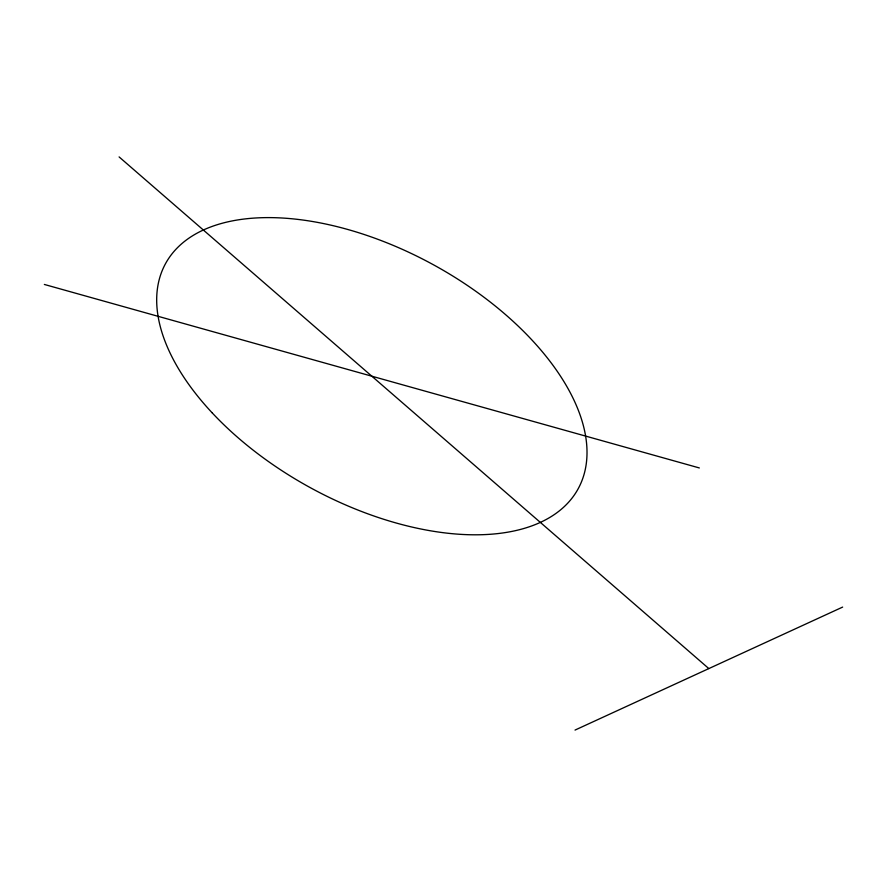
<?xml version="1.0" encoding="UTF-8"?>
<svg xmlns="http://www.w3.org/2000/svg" width="887" height="887" viewBox="0 0 887 887"><rect width="100%" height="100%" fill="white"/><g stroke="black" fill="none" stroke-linecap="round" stroke-linejoin="round"><path stroke-width="1.33" d="M575.031 730.079L842.65 607.085M44.35 284.45L699.344 467.948M119.102 156.921L708.835 668.587M211.949 412.61A235.033 127.318 28.6 0 0 576.483 491.686A235.033 127.318 28.6 0 0 327.115 224.322A235.033 127.318 28.6 0 0 211.949 412.61"/></g></svg>
